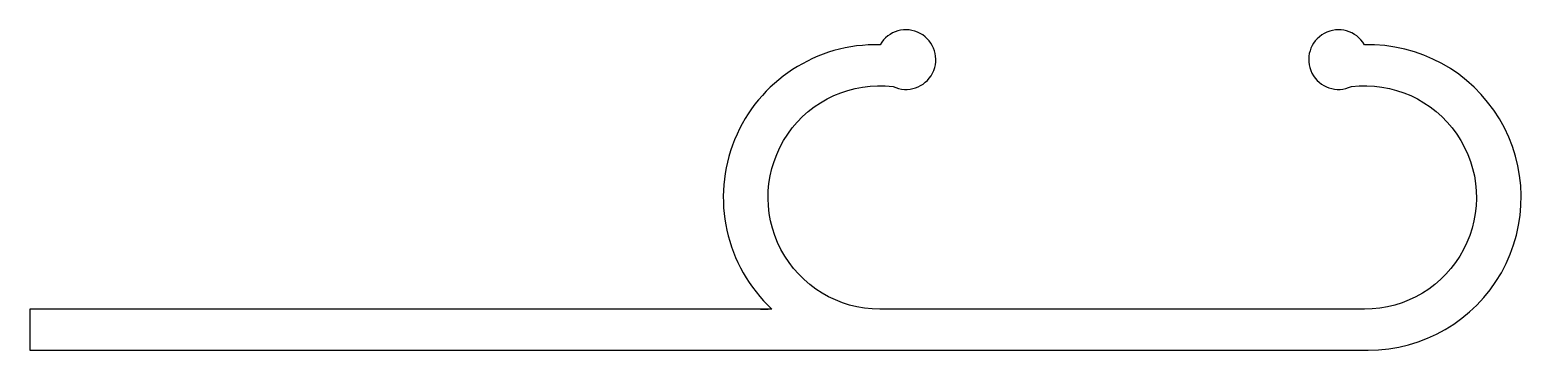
# Model space of a CAD drawing. Extents: x 365.8 to 405.8, y 220.4 to 229.
import ezdxf

# ---------------------------------------------------------------- set-up
doc = ezdxf.new("R2010")
doc.units = 0
doc.layers.get('0').update_dxf_attribs({"linetype": 'CONTINUOUS'})

msp = doc.modelspace()

# ---------------------------------------------------------------- linework, layer by layer
at = {"color": 7}
msp.add_line((385.361, 221.476), (385.561, 221.476), dxfattribs=at)
msp.add_lwpolyline([(385.666, 221.476), (385.361, 221.476), (365.761, 221.476), (365.761, 220.376), (401.661, 220.376, 1.01306), (401.555, 228.574, 2.294825), (401.208, 227.455, -1.060787), (401.561, 221.476), (388.561, 221.476, -1.060787), (388.914, 227.455, 2.294825), (388.567, 228.574, 0.690605)], format="xyb", close=True, dxfattribs=at)

doc.saveas('drawing.dxf')
